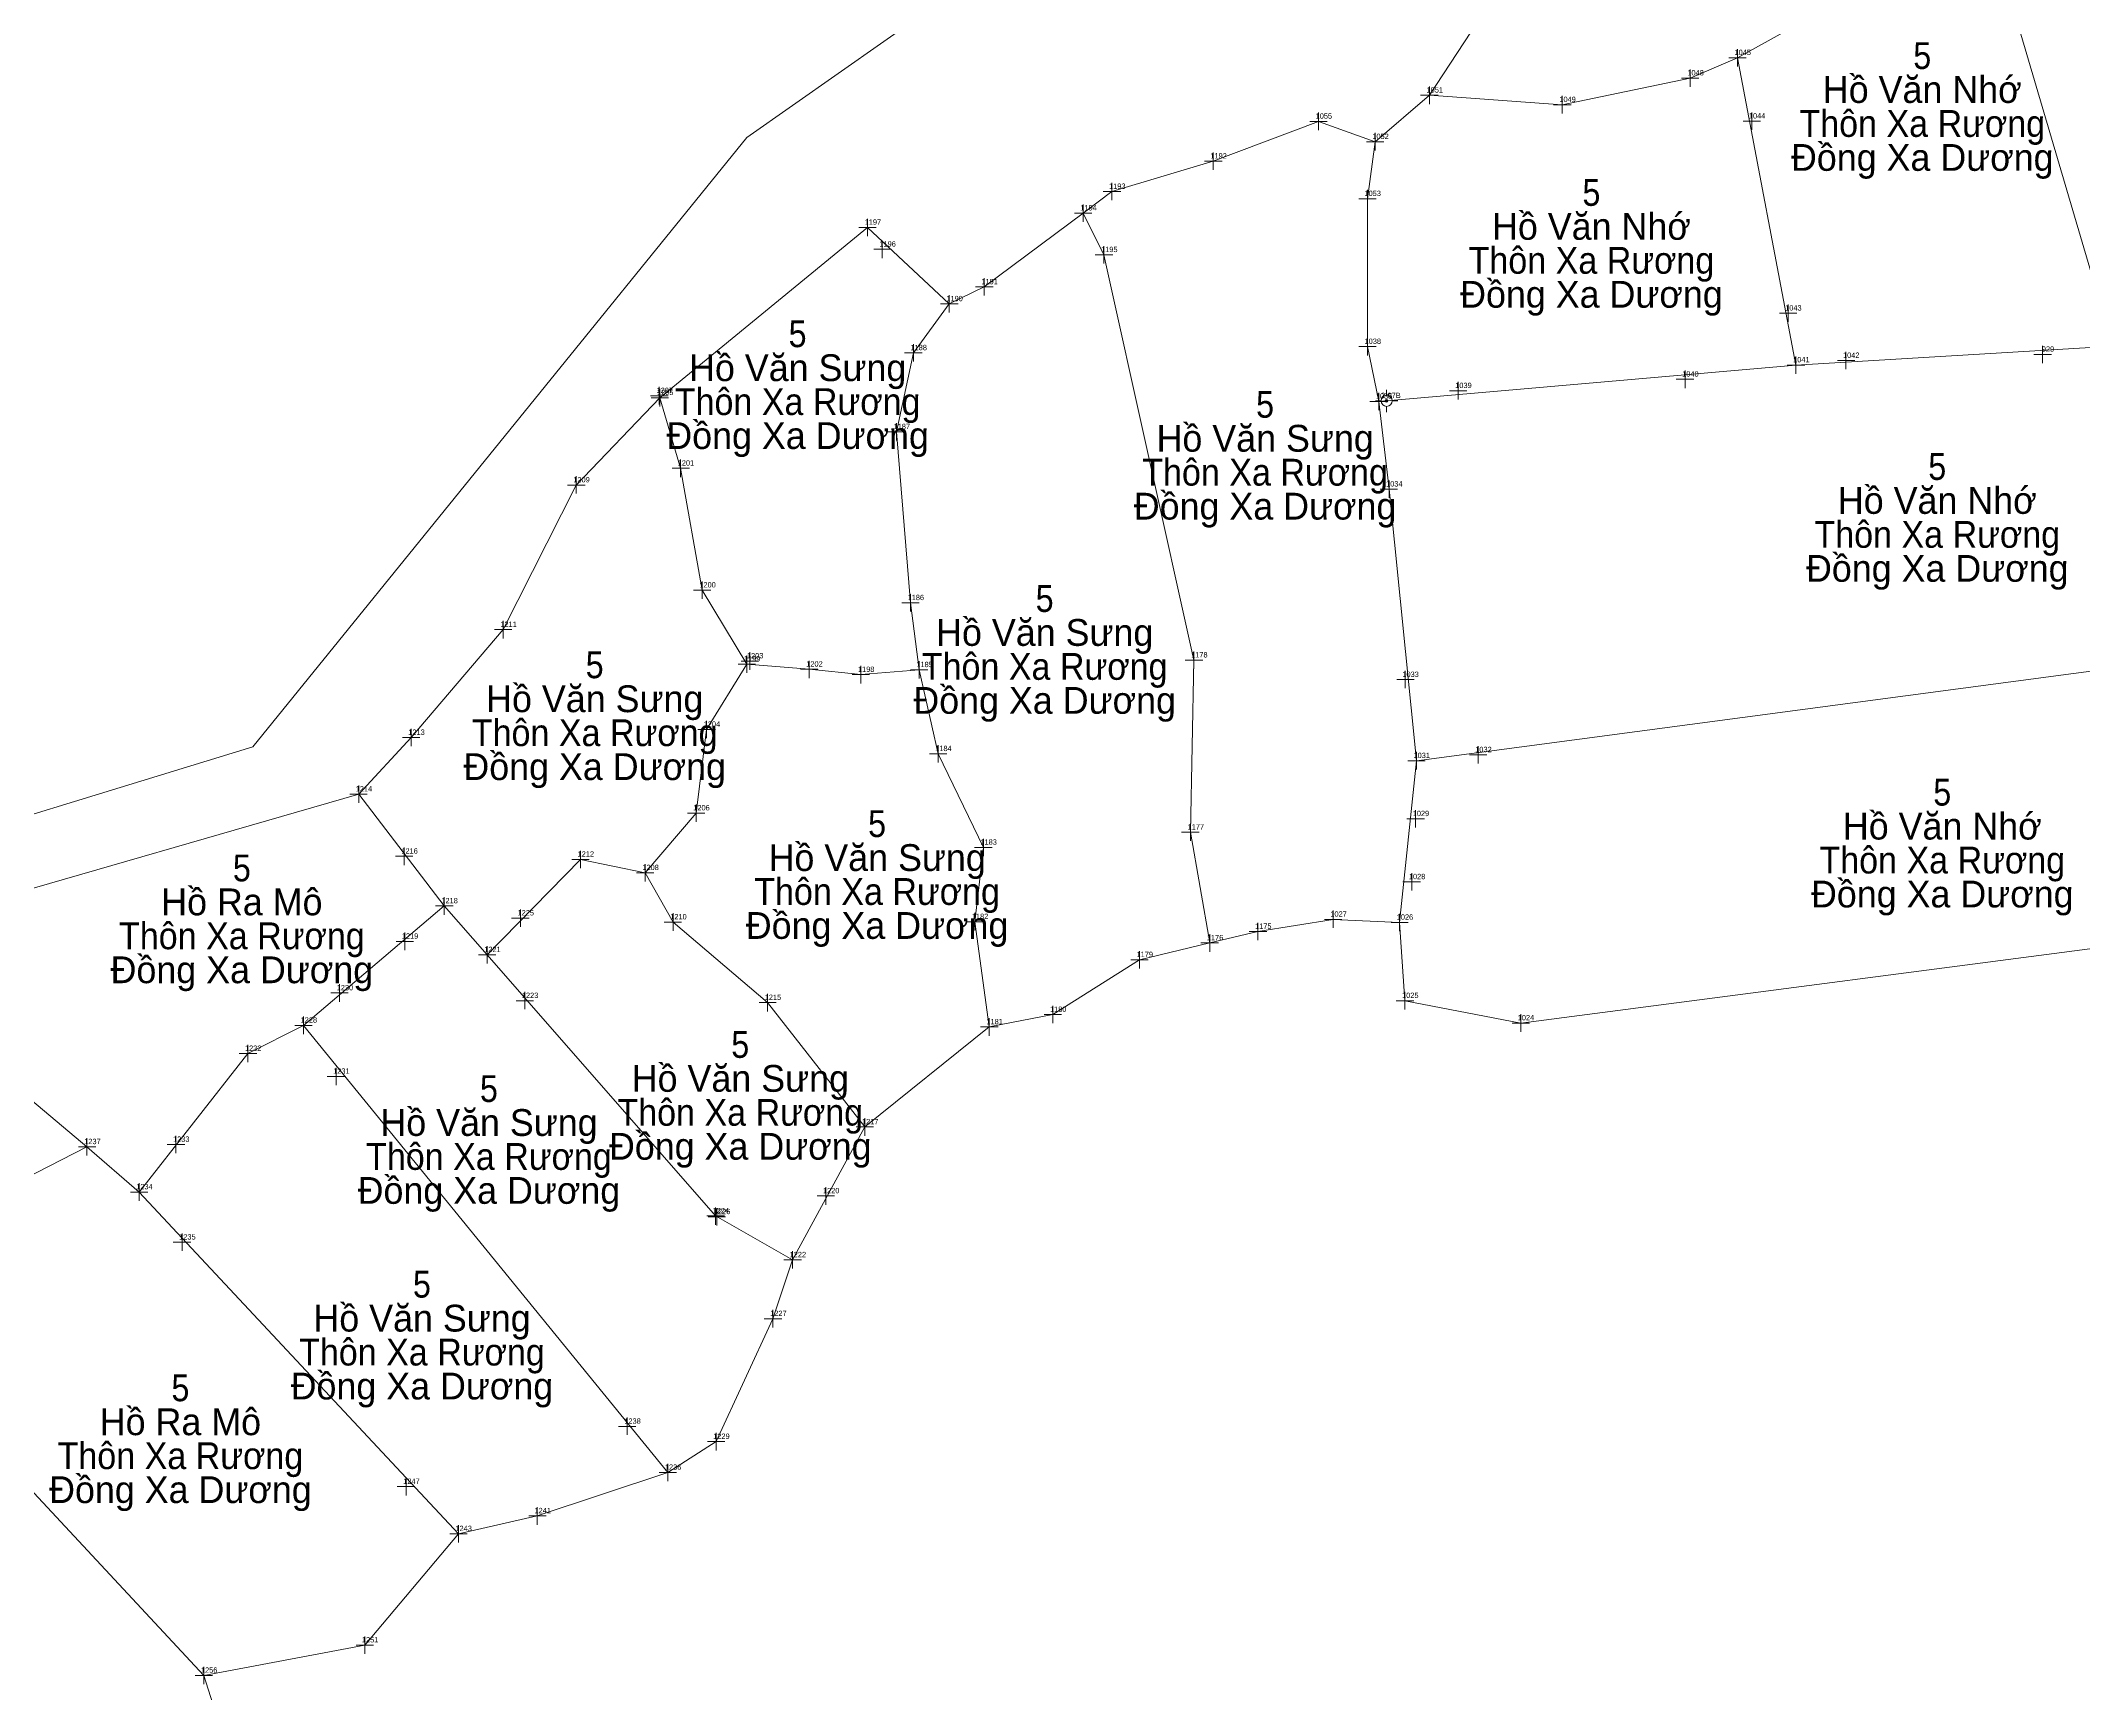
# Model space of a CAD drawing. Header units: metres. Extents: x 541800 to 543200, y 1841756 to 1843200.
# Drawn here: x 542403.3 to 542517.6, y 1841888.3 to 1841980.8 of the extents above; entities that cross this region are included whole.
import ezdxf
from ezdxf.enums import TextEntityAlignment as Align

# ---------------------------------------------------------------- set-up
doc = ezdxf.new("R2010")
doc.units = ezdxf.units.M
doc.header["$LTSCALE"] = 0.12
for name, color, linetype, lineweight in [('10', 7, 'Continuous', 13), ('11', 7, 'Continuous', 13), ('30', 7, 'Continuous', 13)]:
    doc.layers.add(name, color=color, linetype=linetype, lineweight=lineweight)
doc.layers.add('12', color=7, linetype='Continuous')
doc.layers.add('15', color=7, linetype='Continuous')

msp = doc.modelspace()

# ---------------------------------------------------------------- hatches: boundary and pattern name
at = {"layer": '10'}
msp.add_hatch(color=256, dxfattribs=at).paths.add_polyline_path([(542478.719, 1841960.676, 1), (542478.569, 1841960.676, 1)])
msp.add_hatch(color=256, dxfattribs=at).paths.add_polyline_path([(542478.719, 1841960.676, 1), (542478.569, 1841960.676, 1)])

# ---------------------------------------------------------------- linework, layer by layer
for p, q in [((542498.28, 1841979.88), (542501.56, 1841962.68)), ((542478.64, 1841961.3), (542478.64, 1841960.99)), ((542478.64, 1841961.3), (542478.64, 1841960.99)), ((542478.33, 1841960.68), (542478.02, 1841960.68)), ((542478.33, 1841960.68), (542478.02, 1841960.68)), ((542478.64, 1841960.36), (542478.64, 1841960.05)), ((542478.64, 1841960.36), (542478.64, 1841960.05)), ((542479.27, 1841960.68), (542478.96, 1841960.68)), ((542479.27, 1841960.68), (542478.96, 1841960.68)), ((542480.31, 1841940.53), (542523.61, 1841946.27)), ((542425.89, 1841932.4), (542421.1, 1841938.66)), ((542445.39, 1841912.59), (542449.43, 1841920.03)), ((542426.68, 1841897.26), (542408.81, 1841916.39)), ((542391.65, 1841911.62), (542412.43, 1841889.33))]:
    msp.add_line(p, q, dxfattribs=at)
for points in [[(542507.89, 1841992.38), (542507.82, 1841990.82), (542508.42, 1841986.24), (542507.04, 1841984.49), (542501.02, 1841981.38), (542498.28, 1841979.88)], [(542519.3, 1841963.73), (542512.34, 1841987.35), (542512.25, 1841992.3)], [(542498.28, 1841979.88), (542495.64, 1841978.74), (542488.48, 1841977.25), (542481.04, 1841977.78)], [(542478.01, 1841975.18), (542477.57, 1841971.99), (542477.57, 1841963.71), (542478.2, 1841960.64)], [(542461.66, 1841971.18), (542462.82, 1841968.85), (542467.86, 1841946.16), (542467.66, 1841936.53), (542468.74, 1841930.33)], [(542452.48, 1841945.62), (542451.99, 1841949.37), (542451.2, 1841958.94), (542452.15, 1841963.36), (542454.16, 1841966.1)], [(542456.4, 1841925.63), (542459.96, 1841926.32), (542464.81, 1841929.39), (542468.74, 1841930.33), (542471.44, 1841930.97), (542475.65, 1841931.65), (542479.37, 1841931.48), (542479.67, 1841927.1), (542486.15, 1841925.85), (542523.02, 1841930.65), (542526.57, 1841933.67), (542526.86, 1841937.41), (542523.61, 1841946.27), (542522.3, 1841954.58), (542521.84, 1841958.91), (542519.3, 1841963.73), (542501.56, 1841962.68), (542478.2, 1841960.64), (542478.78, 1841955.73), (542480.31, 1841940.53), (542479.37, 1841931.48)], [(542437.96, 1841960.85), (542439.12, 1841956.9), (542440.33, 1841950.08), (542442.83, 1841945.94), (542440.58, 1841942.28), (542439.99, 1841937.6), (542437.14, 1841934.26)], [(542442.83, 1841945.94), (542446.32, 1841945.65), (542449.21, 1841945.35), (542452.48, 1841945.62), (542453.54, 1841940.92), (542456.07, 1841935.68), (542455.59, 1841931.52), (542456.4, 1841925.63), (542449.43, 1841920.03)], [(542428.29, 1841929.67), (542433.52, 1841935.01), (542437.14, 1841934.26), (542438.7, 1841931.5), (542443.99, 1841926.99), (542449.43, 1841920.03)], [(542438.4, 1841900.69), (542441.11, 1841902.42), (542444.29, 1841909.3), (542445.39, 1841912.59), (542441.08, 1841915.05), (542428.29, 1841929.67), (542425.89, 1841932.4), (542418.01, 1841925.72)], [(542391.65, 1841911.62), (542405.89, 1841918.92), (542402.1, 1841922.11), (542397.5, 1841925.3), (542391.17, 1841926.76)], [(542405.89, 1841918.92), (542408.81, 1841916.39), (542414.9, 1841924.14), (542418.01, 1841925.72), (542438.4, 1841900.69), (542431.1, 1841898.26), (542426.68, 1841897.26), (542421.44, 1841891.03)], [(542394.28, 1841881.16), (542397.56, 1841882.1), (542413.18, 1841886.98), (542412.43, 1841889.33), (542421.44, 1841891.03)]]:
    msp.add_lwpolyline(points, dxfattribs=at)
for radius in [0.312, 0.312, 0.075, 0.075]:
    msp.add_circle((542478.644, 1841960.676), radius, dxfattribs=at)
at = {"layer": '11'}
for points in [[(542498.77, 1841979.88), (542498.28, 1841979.88), (542497.8, 1841979.88)], [(542498.77, 1841979.88), (542498.28, 1841979.88), (542497.8, 1841979.88)], [(542498.28, 1841980.36), (542498.28, 1841979.88), (542498.28, 1841979.39)], [(542498.28, 1841980.36), (542498.28, 1841979.88), (542498.28, 1841979.39)], [(542496.13, 1841978.74), (542495.64, 1841978.74), (542495.15, 1841978.74)], [(542496.13, 1841978.74), (542495.64, 1841978.74), (542495.15, 1841978.74)], [(542495.64, 1841979.22), (542495.64, 1841978.74), (542495.64, 1841978.25)], [(542495.64, 1841979.22), (542495.64, 1841978.74), (542495.64, 1841978.25)], [(542481.53, 1841977.78), (542481.04, 1841977.78), (542480.55, 1841977.78)], [(542481.53, 1841977.78), (542481.04, 1841977.78), (542480.55, 1841977.78)], [(542481.04, 1841978.27), (542481.04, 1841977.78), (542481.04, 1841977.29)], [(542481.04, 1841978.27), (542481.04, 1841977.78), (542481.04, 1841977.29)], [(542488.97, 1841977.25), (542488.48, 1841977.25), (542487.99, 1841977.25)], [(542488.97, 1841977.25), (542488.48, 1841977.25), (542487.99, 1841977.25)], [(542488.48, 1841977.74), (542488.48, 1841977.25), (542488.48, 1841976.76)], [(542488.48, 1841977.74), (542488.48, 1841977.25), (542488.48, 1841976.76)], [(542475.32, 1841976.32), (542474.83, 1841976.32), (542474.34, 1841976.32)], [(542475.32, 1841976.32), (542474.83, 1841976.32), (542474.34, 1841976.32)], [(542474.83, 1841976.81), (542474.83, 1841976.32), (542474.83, 1841975.83)], [(542474.83, 1841976.81), (542474.83, 1841976.32), (542474.83, 1841975.83)], [(542499.58, 1841976.33), (542499.09, 1841976.33), (542498.6, 1841976.33)], [(542499.58, 1841976.33), (542499.09, 1841976.33), (542498.6, 1841976.33)], [(542499.09, 1841976.82), (542499.09, 1841976.33), (542499.09, 1841975.84)], [(542499.09, 1841976.82), (542499.09, 1841976.33), (542499.09, 1841975.84)], [(542478.49, 1841975.18), (542478.01, 1841975.18), (542477.52, 1841975.18)], [(542478.49, 1841975.18), (542478.01, 1841975.18), (542477.52, 1841975.18)], [(542478.01, 1841975.67), (542478.01, 1841975.18), (542478.01, 1841974.69)], [(542478.01, 1841975.67), (542478.01, 1841975.18), (542478.01, 1841974.69)], [(542469.43, 1841974.09), (542468.94, 1841974.09), (542468.45, 1841974.09)], [(542469.43, 1841974.09), (542468.94, 1841974.09), (542468.45, 1841974.09)], [(542468.94, 1841974.57), (542468.94, 1841974.09), (542468.94, 1841973.6)], [(542468.94, 1841974.57), (542468.94, 1841974.09), (542468.94, 1841973.6)], [(542463.27, 1841972.88), (542463.27, 1841972.39), (542463.27, 1841971.9)], [(542463.27, 1841972.88), (542463.27, 1841972.39), (542463.27, 1841971.9)], [(542461.66, 1841971.66), (542461.66, 1841971.18), (542461.66, 1841970.69)], [(542461.66, 1841971.66), (542461.66, 1841971.18), (542461.66, 1841970.69)], [(542463.76, 1841972.39), (542463.27, 1841972.39), (542462.78, 1841972.39)], [(542463.76, 1841972.39), (542463.27, 1841972.39), (542462.78, 1841972.39)], [(542478.06, 1841971.99), (542477.57, 1841971.99), (542477.08, 1841971.99)], [(542478.06, 1841971.99), (542477.57, 1841971.99), (542477.08, 1841971.99)], [(542477.57, 1841972.48), (542477.57, 1841971.99), (542477.57, 1841971.5)], [(542477.57, 1841972.48), (542477.57, 1841971.99), (542477.57, 1841971.5)], [(542450.07, 1841970.38), (542449.58, 1841970.38), (542449.09, 1841970.38)], [(542450.07, 1841970.38), (542449.58, 1841970.38), (542449.09, 1841970.38)], [(542449.58, 1841970.87), (542449.58, 1841970.38), (542449.58, 1841969.89)], [(542449.58, 1841970.87), (542449.58, 1841970.38), (542449.58, 1841969.89)], [(542462.15, 1841971.18), (542461.66, 1841971.18), (542461.18, 1841971.18)], [(542462.15, 1841971.18), (542461.66, 1841971.18), (542461.18, 1841971.18)], [(542450.9, 1841969.16), (542450.41, 1841969.16), (542449.93, 1841969.16)], [(542450.9, 1841969.16), (542450.41, 1841969.16), (542449.93, 1841969.16)], [(542450.41, 1841969.65), (542450.41, 1841969.16), (542450.41, 1841968.67)], [(542450.41, 1841969.65), (542450.41, 1841969.16), (542450.41, 1841968.67)], [(542462.82, 1841969.33), (542462.82, 1841968.85), (542462.82, 1841968.36)], [(542462.82, 1841969.33), (542462.82, 1841968.85), (542462.82, 1841968.36)], [(542463.31, 1841968.85), (542462.82, 1841968.85), (542462.33, 1841968.85)], [(542463.31, 1841968.85), (542462.82, 1841968.85), (542462.33, 1841968.85)], [(542456.61, 1841967.05), (542456.12, 1841967.05), (542455.63, 1841967.05)], [(542456.61, 1841967.05), (542456.12, 1841967.05), (542455.63, 1841967.05)], [(542456.12, 1841967.54), (542456.12, 1841967.05), (542456.12, 1841966.57)], [(542456.12, 1841967.54), (542456.12, 1841967.05), (542456.12, 1841966.57)], [(542454.65, 1841966.1), (542454.16, 1841966.1), (542453.67, 1841966.1)], [(542454.65, 1841966.1), (542454.16, 1841966.1), (542453.67, 1841966.1)], [(542454.16, 1841966.59), (542454.16, 1841966.1), (542454.16, 1841965.62)], [(542454.16, 1841966.59), (542454.16, 1841966.1), (542454.16, 1841965.62)], [(542501.12, 1841966.07), (542501.12, 1841965.58), (542501.12, 1841965.09)], [(542501.12, 1841966.07), (542501.12, 1841965.58), (542501.12, 1841965.09)], [(542501.61, 1841965.58), (542501.12, 1841965.58), (542500.63, 1841965.58)], [(542501.61, 1841965.58), (542501.12, 1841965.58), (542500.63, 1841965.58)], [(542452.15, 1841963.84), (542452.15, 1841963.36), (542452.15, 1841962.87)], [(542452.15, 1841963.84), (542452.15, 1841963.36), (542452.15, 1841962.87)], [(542478.06, 1841963.71), (542477.57, 1841963.71), (542477.08, 1841963.71)], [(542478.06, 1841963.71), (542477.57, 1841963.71), (542477.08, 1841963.71)], [(542477.57, 1841964.19), (542477.57, 1841963.71), (542477.57, 1841963.22)], [(542477.57, 1841964.19), (542477.57, 1841963.71), (542477.57, 1841963.22)], [(542515.37, 1841963.76), (542515.37, 1841963.27), (542515.37, 1841962.78)], [(542515.37, 1841963.76), (542515.37, 1841963.27), (542515.37, 1841962.78)], [(542452.64, 1841963.36), (542452.15, 1841963.36), (542451.66, 1841963.36)], [(542452.64, 1841963.36), (542452.15, 1841963.36), (542451.66, 1841963.36)], [(542495.35, 1841962.37), (542495.35, 1841961.88), (542495.35, 1841961.39)], [(542495.35, 1841962.37), (542495.35, 1841961.88), (542495.35, 1841961.39)], [(542502.05, 1841962.68), (542501.56, 1841962.68), (542501.07, 1841962.68)], [(542502.05, 1841962.68), (542501.56, 1841962.68), (542501.07, 1841962.68)], [(542501.56, 1841963.16), (542501.56, 1841962.68), (542501.56, 1841962.19)], [(542501.56, 1841963.16), (542501.56, 1841962.68), (542501.56, 1841962.19)], [(542504.85, 1841962.93), (542504.36, 1841962.93), (542503.88, 1841962.93)], [(542504.85, 1841962.93), (542504.36, 1841962.93), (542503.88, 1841962.93)], [(542504.36, 1841963.41), (542504.36, 1841962.93), (542504.36, 1841962.44)], [(542504.36, 1841963.41), (542504.36, 1841962.93), (542504.36, 1841962.44)], [(542515.86, 1841963.27), (542515.37, 1841963.27), (542514.88, 1841963.27)], [(542515.86, 1841963.27), (542515.37, 1841963.27), (542514.88, 1841963.27)], [(542437.93, 1841961.45), (542437.93, 1841960.96), (542437.93, 1841960.47)], [(542437.93, 1841961.45), (542437.93, 1841960.96), (542437.93, 1841960.47)], [(542437.96, 1841961.34), (542437.96, 1841960.85), (542437.96, 1841960.36)], [(542437.96, 1841961.34), (542437.96, 1841960.85), (542437.96, 1841960.36)], [(542483.14, 1841961.24), (542482.65, 1841961.24), (542482.16, 1841961.24)], [(542483.14, 1841961.24), (542482.65, 1841961.24), (542482.16, 1841961.24)], [(542482.65, 1841961.73), (542482.65, 1841961.24), (542482.65, 1841960.75)], [(542482.65, 1841961.73), (542482.65, 1841961.24), (542482.65, 1841960.75)], [(542495.84, 1841961.88), (542495.35, 1841961.88), (542494.86, 1841961.88)], [(542495.84, 1841961.88), (542495.35, 1841961.88), (542494.86, 1841961.88)], [(542438.42, 1841960.96), (542437.93, 1841960.96), (542437.44, 1841960.96)], [(542438.42, 1841960.96), (542437.93, 1841960.96), (542437.44, 1841960.96)], [(542438.45, 1841960.85), (542437.96, 1841960.85), (542437.48, 1841960.85)], [(542438.45, 1841960.85), (542437.96, 1841960.85), (542437.48, 1841960.85)], [(542478.69, 1841960.64), (542478.2, 1841960.64), (542477.71, 1841960.64)], [(542478.69, 1841960.64), (542478.2, 1841960.64), (542477.71, 1841960.64)], [(542478.2, 1841961.13), (542478.2, 1841960.64), (542478.2, 1841960.16)], [(542478.2, 1841961.13), (542478.2, 1841960.64), (542478.2, 1841960.16)], [(542451.69, 1841958.94), (542451.2, 1841958.94), (542450.71, 1841958.94)], [(542451.69, 1841958.94), (542451.2, 1841958.94), (542450.71, 1841958.94)], [(542451.2, 1841959.43), (542451.2, 1841958.94), (542451.2, 1841958.46)], [(542451.2, 1841959.43), (542451.2, 1841958.94), (542451.2, 1841958.46)], [(542439.61, 1841956.9), (542439.12, 1841956.9), (542438.64, 1841956.9)], [(542439.61, 1841956.9), (542439.12, 1841956.9), (542438.64, 1841956.9)], [(542439.12, 1841957.39), (542439.12, 1841956.9), (542439.12, 1841956.41)], [(542439.12, 1841957.39), (542439.12, 1841956.9), (542439.12, 1841956.41)], [(542433.77, 1841955.96), (542433.28, 1841955.96), (542432.79, 1841955.96)], [(542433.77, 1841955.96), (542433.28, 1841955.96), (542432.79, 1841955.96)], [(542433.28, 1841956.45), (542433.28, 1841955.96), (542433.28, 1841955.48)], [(542433.28, 1841956.45), (542433.28, 1841955.96), (542433.28, 1841955.48)], [(542479.26, 1841955.73), (542478.78, 1841955.73), (542478.29, 1841955.73)], [(542479.26, 1841955.73), (542478.78, 1841955.73), (542478.29, 1841955.73)], [(542478.78, 1841956.22), (542478.78, 1841955.73), (542478.78, 1841955.25)], [(542478.78, 1841956.22), (542478.78, 1841955.73), (542478.78, 1841955.25)], [(542440.82, 1841950.08), (542440.33, 1841950.08), (542439.85, 1841950.08)], [(542440.82, 1841950.08), (542440.33, 1841950.08), (542439.85, 1841950.08)], [(542440.33, 1841950.57), (542440.33, 1841950.08), (542440.33, 1841949.59)], [(542440.33, 1841950.57), (542440.33, 1841950.08), (542440.33, 1841949.59)], [(542451.99, 1841949.86), (542451.99, 1841949.37), (542451.99, 1841948.88)], [(542451.99, 1841949.86), (542451.99, 1841949.37), (542451.99, 1841948.88)], [(542452.48, 1841949.37), (542451.99, 1841949.37), (542451.5, 1841949.37)], [(542452.48, 1841949.37), (542451.99, 1841949.37), (542451.5, 1841949.37)], [(542429.68, 1841947.87), (542429.19, 1841947.87), (542428.7, 1841947.87)], [(542429.68, 1841947.87), (542429.19, 1841947.87), (542428.7, 1841947.87)], [(542429.19, 1841948.36), (542429.19, 1841947.87), (542429.19, 1841947.38)], [(542429.19, 1841948.36), (542429.19, 1841947.87), (542429.19, 1841947.38)], [(542442.83, 1841946.43), (542442.83, 1841945.94), (542442.83, 1841945.45)], [(542442.83, 1841946.43), (542442.83, 1841945.94), (542442.83, 1841945.45)], [(542443, 1841946.6), (542443, 1841946.11), (542443, 1841945.62)], [(542443, 1841946.6), (542443, 1841946.11), (542443, 1841945.62)], [(542467.86, 1841946.64), (542467.86, 1841946.16), (542467.86, 1841945.67)], [(542467.86, 1841946.64), (542467.86, 1841946.16), (542467.86, 1841945.67)], [(542443.32, 1841945.94), (542442.83, 1841945.94), (542442.34, 1841945.94)], [(542443.32, 1841945.94), (542442.83, 1841945.94), (542442.34, 1841945.94)], [(542443.49, 1841946.11), (542443, 1841946.11), (542442.51, 1841946.11)], [(542443.49, 1841946.11), (542443, 1841946.11), (542442.51, 1841946.11)], [(542446.8, 1841945.65), (542446.32, 1841945.65), (542445.83, 1841945.65)], [(542446.8, 1841945.65), (542446.32, 1841945.65), (542445.83, 1841945.65)], [(542446.32, 1841946.13), (542446.32, 1841945.65), (542446.32, 1841945.16)], [(542446.32, 1841946.13), (542446.32, 1841945.65), (542446.32, 1841945.16)], [(542449.7, 1841945.35), (542449.21, 1841945.35), (542448.72, 1841945.35)], [(542449.7, 1841945.35), (542449.21, 1841945.35), (542448.72, 1841945.35)], [(542449.21, 1841945.84), (542449.21, 1841945.35), (542449.21, 1841944.86)], [(542449.21, 1841945.84), (542449.21, 1841945.35), (542449.21, 1841944.86)], [(542452.97, 1841945.62), (542452.48, 1841945.62), (542451.99, 1841945.62)], [(542452.97, 1841945.62), (542452.48, 1841945.62), (542451.99, 1841945.62)], [(542452.48, 1841946.11), (542452.48, 1841945.62), (542452.48, 1841945.14)], [(542452.48, 1841946.11), (542452.48, 1841945.62), (542452.48, 1841945.14)], [(542468.35, 1841946.16), (542467.86, 1841946.16), (542467.37, 1841946.16)], [(542468.35, 1841946.16), (542467.86, 1841946.16), (542467.37, 1841946.16)], [(542479.69, 1841945.56), (542479.69, 1841945.07), (542479.69, 1841944.59)], [(542479.69, 1841945.56), (542479.69, 1841945.07), (542479.69, 1841944.59)], [(542480.18, 1841945.07), (542479.69, 1841945.07), (542479.21, 1841945.07)], [(542480.18, 1841945.07), (542479.69, 1841945.07), (542479.21, 1841945.07)], [(542424.53, 1841941.83), (542424.04, 1841941.83), (542423.55, 1841941.83)], [(542424.53, 1841941.83), (542424.04, 1841941.83), (542423.55, 1841941.83)], [(542424.04, 1841942.32), (542424.04, 1841941.83), (542424.04, 1841941.34)], [(542424.04, 1841942.32), (542424.04, 1841941.83), (542424.04, 1841941.34)], [(542441.07, 1841942.28), (542440.58, 1841942.28), (542440.09, 1841942.28)], [(542441.07, 1841942.28), (542440.58, 1841942.28), (542440.09, 1841942.28)], [(542440.58, 1841942.77), (542440.58, 1841942.28), (542440.58, 1841941.8)], [(542440.58, 1841942.77), (542440.58, 1841942.28), (542440.58, 1841941.8)], [(542454.03, 1841940.92), (542453.54, 1841940.92), (542453.06, 1841940.92)], [(542454.03, 1841940.92), (542453.54, 1841940.92), (542453.06, 1841940.92)], [(542453.54, 1841941.41), (542453.54, 1841940.92), (542453.54, 1841940.43)], [(542453.54, 1841941.41), (542453.54, 1841940.92), (542453.54, 1841940.43)], [(542480.31, 1841941.02), (542480.31, 1841940.53), (542480.31, 1841940.04)], [(542480.31, 1841941.02), (542480.31, 1841940.53), (542480.31, 1841940.04)], [(542484.26, 1841940.86), (542483.77, 1841940.86), (542483.28, 1841940.86)], [(542484.26, 1841940.86), (542483.77, 1841940.86), (542483.28, 1841940.86)], [(542483.77, 1841941.35), (542483.77, 1841940.86), (542483.77, 1841940.37)], [(542483.77, 1841941.35), (542483.77, 1841940.86), (542483.77, 1841940.37)], [(542480.8, 1841940.53), (542480.31, 1841940.53), (542479.83, 1841940.53)], [(542480.8, 1841940.53), (542480.31, 1841940.53), (542479.83, 1841940.53)], [(542421.58, 1841938.66), (542421.1, 1841938.66), (542420.61, 1841938.66)], [(542421.58, 1841938.66), (542421.1, 1841938.66), (542420.61, 1841938.66)], [(542421.1, 1841939.15), (542421.1, 1841938.66), (542421.1, 1841938.17)], [(542421.1, 1841939.15), (542421.1, 1841938.66), (542421.1, 1841938.17)], [(542440.48, 1841937.6), (542439.99, 1841937.6), (542439.5, 1841937.6)], [(542440.48, 1841937.6), (542439.99, 1841937.6), (542439.5, 1841937.6)], [(542439.99, 1841938.09), (542439.99, 1841937.6), (542439.99, 1841937.11)], [(542439.99, 1841938.09), (542439.99, 1841937.6), (542439.99, 1841937.11)], [(542480.76, 1841937.28), (542480.27, 1841937.28), (542479.78, 1841937.28)], [(542480.76, 1841937.28), (542480.27, 1841937.28), (542479.78, 1841937.28)], [(542480.27, 1841937.77), (542480.27, 1841937.28), (542480.27, 1841936.79)], [(542480.27, 1841937.77), (542480.27, 1841937.28), (542480.27, 1841936.79)], [(542456.07, 1841936.16), (542456.07, 1841935.68), (542456.07, 1841935.19)], [(542456.07, 1841936.16), (542456.07, 1841935.68), (542456.07, 1841935.19)], [(542468.15, 1841936.53), (542467.66, 1841936.53), (542467.17, 1841936.53)], [(542468.15, 1841936.53), (542467.66, 1841936.53), (542467.17, 1841936.53)], [(542467.66, 1841937.01), (542467.66, 1841936.53), (542467.66, 1841936.04)], [(542467.66, 1841937.01), (542467.66, 1841936.53), (542467.66, 1841936.04)], [(542424.13, 1841935.18), (542423.65, 1841935.18), (542423.16, 1841935.18)], [(542424.13, 1841935.18), (542423.65, 1841935.18), (542423.16, 1841935.18)], [(542423.65, 1841935.67), (542423.65, 1841935.18), (542423.65, 1841934.69)], [(542423.65, 1841935.67), (542423.65, 1841935.18), (542423.65, 1841934.69)], [(542434.01, 1841935.01), (542433.52, 1841935.01), (542433.03, 1841935.01)], [(542434.01, 1841935.01), (542433.52, 1841935.01), (542433.03, 1841935.01)], [(542433.52, 1841935.49), (542433.52, 1841935.01), (542433.52, 1841934.52)], [(542433.52, 1841935.49), (542433.52, 1841935.01), (542433.52, 1841934.52)], [(542456.56, 1841935.68), (542456.07, 1841935.68), (542455.58, 1841935.68)], [(542456.56, 1841935.68), (542456.07, 1841935.68), (542455.58, 1841935.68)], [(542437.63, 1841934.26), (542437.14, 1841934.26), (542436.65, 1841934.26)], [(542437.63, 1841934.26), (542437.14, 1841934.26), (542436.65, 1841934.26)], [(542437.14, 1841934.75), (542437.14, 1841934.26), (542437.14, 1841933.77)], [(542437.14, 1841934.75), (542437.14, 1841934.26), (542437.14, 1841933.77)], [(542480.54, 1841933.75), (542480.05, 1841933.75), (542479.56, 1841933.75)], [(542480.54, 1841933.75), (542480.05, 1841933.75), (542479.56, 1841933.75)], [(542480.05, 1841934.24), (542480.05, 1841933.75), (542480.05, 1841933.26)], [(542480.05, 1841934.24), (542480.05, 1841933.75), (542480.05, 1841933.26)], [(542425.89, 1841932.89), (542425.89, 1841932.4), (542425.89, 1841931.91)], [(542425.89, 1841932.89), (542425.89, 1841932.4), (542425.89, 1841931.91)], [(542426.38, 1841932.4), (542425.89, 1841932.4), (542425.4, 1841932.4)], [(542426.38, 1841932.4), (542425.89, 1841932.4), (542425.4, 1841932.4)], [(542430.64, 1841931.72), (542430.15, 1841931.72), (542429.66, 1841931.72)], [(542430.64, 1841931.72), (542430.15, 1841931.72), (542429.66, 1841931.72)], [(542430.15, 1841932.2), (542430.15, 1841931.72), (542430.15, 1841931.23)], [(542430.15, 1841932.2), (542430.15, 1841931.72), (542430.15, 1841931.23)], [(542439.18, 1841931.5), (542438.7, 1841931.5), (542438.21, 1841931.5)], [(542439.18, 1841931.5), (542438.7, 1841931.5), (542438.21, 1841931.5)], [(542438.7, 1841931.99), (542438.7, 1841931.5), (542438.7, 1841931.01)], [(542438.7, 1841931.99), (542438.7, 1841931.5), (542438.7, 1841931.01)], [(542456.08, 1841931.52), (542455.59, 1841931.52), (542455.1, 1841931.52)], [(542456.08, 1841931.52), (542455.59, 1841931.52), (542455.1, 1841931.52)], [(542455.59, 1841932.01), (542455.59, 1841931.52), (542455.59, 1841931.03)], [(542455.59, 1841932.01), (542455.59, 1841931.52), (542455.59, 1841931.03)], [(542471.44, 1841931.46), (542471.44, 1841930.97), (542471.44, 1841930.48)], [(542471.44, 1841931.46), (542471.44, 1841930.97), (542471.44, 1841930.48)], [(542476.14, 1841931.65), (542475.65, 1841931.65), (542475.16, 1841931.65)], [(542476.14, 1841931.65), (542475.65, 1841931.65), (542475.16, 1841931.65)], [(542475.65, 1841932.14), (542475.65, 1841931.65), (542475.65, 1841931.17)], [(542475.65, 1841932.14), (542475.65, 1841931.65), (542475.65, 1841931.17)], [(542479.86, 1841931.48), (542479.37, 1841931.48), (542478.89, 1841931.48)], [(542479.86, 1841931.48), (542479.37, 1841931.48), (542478.89, 1841931.48)], [(542479.37, 1841931.97), (542479.37, 1841931.48), (542479.37, 1841930.99)], [(542479.37, 1841931.97), (542479.37, 1841931.48), (542479.37, 1841930.99)], [(542424.17, 1841930.42), (542423.68, 1841930.42), (542423.19, 1841930.42)], [(542424.17, 1841930.42), (542423.68, 1841930.42), (542423.19, 1841930.42)], [(542423.68, 1841930.91), (542423.68, 1841930.42), (542423.68, 1841929.93)], [(542423.68, 1841930.91), (542423.68, 1841930.42), (542423.68, 1841929.93)], [(542469.23, 1841930.33), (542468.74, 1841930.33), (542468.25, 1841930.33)], [(542469.23, 1841930.33), (542468.74, 1841930.33), (542468.25, 1841930.33)], [(542468.74, 1841930.82), (542468.74, 1841930.33), (542468.74, 1841929.84)], [(542468.74, 1841930.82), (542468.74, 1841930.33), (542468.74, 1841929.84)], [(542471.93, 1841930.97), (542471.44, 1841930.97), (542470.95, 1841930.97)], [(542471.93, 1841930.97), (542471.44, 1841930.97), (542470.95, 1841930.97)], [(542428.78, 1841929.67), (542428.29, 1841929.67), (542427.8, 1841929.67)], [(542428.78, 1841929.67), (542428.29, 1841929.67), (542427.8, 1841929.67)], [(542428.29, 1841930.16), (542428.29, 1841929.67), (542428.29, 1841929.19)], [(542428.29, 1841930.16), (542428.29, 1841929.67), (542428.29, 1841929.19)], [(542465.3, 1841929.39), (542464.81, 1841929.39), (542464.32, 1841929.39)], [(542465.3, 1841929.39), (542464.81, 1841929.39), (542464.32, 1841929.39)], [(542464.81, 1841929.88), (542464.81, 1841929.39), (542464.81, 1841928.9)], [(542464.81, 1841929.88), (542464.81, 1841929.39), (542464.81, 1841928.9)], [(542420.03, 1841928.02), (542420.03, 1841927.53), (542420.03, 1841927.04)], [(542420.03, 1841928.02), (542420.03, 1841927.53), (542420.03, 1841927.04)], [(542420.52, 1841927.53), (542420.03, 1841927.53), (542419.54, 1841927.53)], [(542420.52, 1841927.53), (542420.03, 1841927.53), (542419.54, 1841927.53)], [(542430.88, 1841927.1), (542430.4, 1841927.1), (542429.91, 1841927.1)], [(542430.88, 1841927.1), (542430.4, 1841927.1), (542429.91, 1841927.1)], [(542430.4, 1841927.59), (542430.4, 1841927.1), (542430.4, 1841926.62)], [(542430.4, 1841927.59), (542430.4, 1841927.1), (542430.4, 1841926.62)], [(542444.48, 1841926.99), (542443.99, 1841926.99), (542443.51, 1841926.99)], [(542444.48, 1841926.99), (542443.99, 1841926.99), (542443.51, 1841926.99)], [(542443.99, 1841927.48), (542443.99, 1841926.99), (542443.99, 1841926.5)], [(542443.99, 1841927.48), (542443.99, 1841926.99), (542443.99, 1841926.5)], [(542480.16, 1841927.1), (542479.67, 1841927.1), (542479.18, 1841927.1)], [(542480.16, 1841927.1), (542479.67, 1841927.1), (542479.18, 1841927.1)], [(542479.67, 1841927.59), (542479.67, 1841927.1), (542479.67, 1841926.61)], [(542479.67, 1841927.59), (542479.67, 1841927.1), (542479.67, 1841926.61)], [(542418.5, 1841925.72), (542418.01, 1841925.72), (542417.52, 1841925.72)], [(542418.5, 1841925.72), (542418.01, 1841925.72), (542417.52, 1841925.72)], [(542418.01, 1841926.21), (542418.01, 1841925.72), (542418.01, 1841925.23)], [(542418.01, 1841926.21), (542418.01, 1841925.72), (542418.01, 1841925.23)], [(542456.4, 1841926.12), (542456.4, 1841925.63), (542456.4, 1841925.14)], [(542456.4, 1841926.12), (542456.4, 1841925.63), (542456.4, 1841925.14)], [(542460.45, 1841926.32), (542459.96, 1841926.32), (542459.47, 1841926.32)], [(542460.45, 1841926.32), (542459.96, 1841926.32), (542459.47, 1841926.32)], [(542459.96, 1841926.81), (542459.96, 1841926.32), (542459.96, 1841925.84)], [(542459.96, 1841926.81), (542459.96, 1841926.32), (542459.96, 1841925.84)], [(542486.64, 1841925.85), (542486.15, 1841925.85), (542485.67, 1841925.85)], [(542486.64, 1841925.85), (542486.15, 1841925.85), (542485.67, 1841925.85)], [(542486.15, 1841926.34), (542486.15, 1841925.85), (542486.15, 1841925.36)], [(542486.15, 1841926.34), (542486.15, 1841925.85), (542486.15, 1841925.36)], [(542414.9, 1841924.63), (542414.9, 1841924.14), (542414.9, 1841923.65)], [(542414.9, 1841924.63), (542414.9, 1841924.14), (542414.9, 1841923.65)], [(542456.89, 1841925.63), (542456.4, 1841925.63), (542455.91, 1841925.63)], [(542456.89, 1841925.63), (542456.4, 1841925.63), (542455.91, 1841925.63)], [(542415.39, 1841924.14), (542414.9, 1841924.14), (542414.41, 1841924.14)], [(542415.39, 1841924.14), (542414.9, 1841924.14), (542414.41, 1841924.14)], [(542420.32, 1841922.86), (542419.83, 1841922.86), (542419.34, 1841922.86)], [(542420.32, 1841922.86), (542419.83, 1841922.86), (542419.34, 1841922.86)], [(542419.83, 1841923.35), (542419.83, 1841922.86), (542419.83, 1841922.38)], [(542419.83, 1841923.35), (542419.83, 1841922.86), (542419.83, 1841922.38)], [(542449.92, 1841920.03), (542449.43, 1841920.03), (542448.94, 1841920.03)], [(542449.92, 1841920.03), (542449.43, 1841920.03), (542448.94, 1841920.03)], [(542449.43, 1841920.52), (542449.43, 1841920.03), (542449.43, 1841919.54)], [(542449.43, 1841920.52), (542449.43, 1841920.03), (542449.43, 1841919.54)], [(542406.38, 1841918.92), (542405.89, 1841918.92), (542405.41, 1841918.92)], [(542406.38, 1841918.92), (542405.89, 1841918.92), (542405.41, 1841918.92)], [(542405.89, 1841919.41), (542405.89, 1841918.92), (542405.89, 1841918.44)], [(542405.89, 1841919.41), (542405.89, 1841918.92), (542405.89, 1841918.44)], [(542411.36, 1841919.05), (542410.87, 1841919.05), (542410.38, 1841919.05)], [(542411.36, 1841919.05), (542410.87, 1841919.05), (542410.38, 1841919.05)], [(542410.87, 1841919.54), (542410.87, 1841919.05), (542410.87, 1841918.56)], [(542410.87, 1841919.54), (542410.87, 1841919.05), (542410.87, 1841918.56)], [(542408.81, 1841916.88), (542408.81, 1841916.39), (542408.81, 1841915.9)], [(542408.81, 1841916.88), (542408.81, 1841916.39), (542408.81, 1841915.9)], [(542447.25, 1841916.66), (542447.25, 1841916.17), (542447.25, 1841915.68)], [(542447.25, 1841916.66), (542447.25, 1841916.17), (542447.25, 1841915.68)], [(542409.3, 1841916.39), (542408.81, 1841916.39), (542408.32, 1841916.39)], [(542409.3, 1841916.39), (542408.81, 1841916.39), (542408.32, 1841916.39)], [(542441.08, 1841915.53), (542441.08, 1841915.05), (542441.08, 1841914.56)], [(542441.08, 1841915.53), (542441.08, 1841915.05), (542441.08, 1841914.56)], [(542441.14, 1841915.49), (542441.14, 1841915), (542441.14, 1841914.52)], [(542441.14, 1841915.49), (542441.14, 1841915), (542441.14, 1841914.52)], [(542447.74, 1841916.17), (542447.25, 1841916.17), (542446.76, 1841916.17)], [(542447.74, 1841916.17), (542447.25, 1841916.17), (542446.76, 1841916.17)], [(542441.57, 1841915.05), (542441.08, 1841915.05), (542440.59, 1841915.05)], [(542441.57, 1841915.05), (542441.08, 1841915.05), (542440.59, 1841915.05)], [(542441.63, 1841915), (542441.14, 1841915), (542440.66, 1841915)], [(542441.63, 1841915), (542441.14, 1841915), (542440.66, 1841915)], [(542411.7, 1841913.58), (542411.21, 1841913.58), (542410.72, 1841913.58)], [(542411.7, 1841913.58), (542411.21, 1841913.58), (542410.72, 1841913.58)], [(542411.21, 1841914.07), (542411.21, 1841913.58), (542411.21, 1841913.09)], [(542411.21, 1841914.07), (542411.21, 1841913.58), (542411.21, 1841913.09)], [(542445.88, 1841912.59), (542445.39, 1841912.59), (542444.9, 1841912.59)], [(542445.88, 1841912.59), (542445.39, 1841912.59), (542444.9, 1841912.59)], [(542445.39, 1841913.08), (542445.39, 1841912.59), (542445.39, 1841912.1)], [(542445.39, 1841913.08), (542445.39, 1841912.59), (542445.39, 1841912.1)], [(542444.29, 1841909.79), (542444.29, 1841909.3), (542444.29, 1841908.81)], [(542444.29, 1841909.79), (542444.29, 1841909.3), (542444.29, 1841908.81)], [(542444.78, 1841909.3), (542444.29, 1841909.3), (542443.8, 1841909.3)], [(542444.78, 1841909.3), (542444.29, 1841909.3), (542443.8, 1841909.3)], [(542436.62, 1841903.27), (542436.13, 1841903.27), (542435.65, 1841903.27)], [(542436.62, 1841903.27), (542436.13, 1841903.27), (542435.65, 1841903.27)], [(542436.13, 1841903.76), (542436.13, 1841903.27), (542436.13, 1841902.79)], [(542436.13, 1841903.76), (542436.13, 1841903.27), (542436.13, 1841902.79)], [(542441.11, 1841902.91), (542441.11, 1841902.42), (542441.11, 1841901.93)], [(542441.11, 1841902.91), (542441.11, 1841902.42), (542441.11, 1841901.93)], [(542441.59, 1841902.42), (542441.11, 1841902.42), (542440.62, 1841902.42)], [(542441.59, 1841902.42), (542441.11, 1841902.42), (542440.62, 1841902.42)], [(542438.89, 1841900.69), (542438.4, 1841900.69), (542437.92, 1841900.69)], [(542438.89, 1841900.69), (542438.4, 1841900.69), (542437.92, 1841900.69)], [(542438.4, 1841901.18), (542438.4, 1841900.69), (542438.4, 1841900.21)], [(542438.4, 1841901.18), (542438.4, 1841900.69), (542438.4, 1841900.21)], [(542424.24, 1841899.9), (542423.75, 1841899.9), (542423.26, 1841899.9)], [(542424.24, 1841899.9), (542423.75, 1841899.9), (542423.26, 1841899.9)], [(542423.75, 1841900.39), (542423.75, 1841899.9), (542423.75, 1841899.41)], [(542423.75, 1841900.39), (542423.75, 1841899.9), (542423.75, 1841899.41)], [(542431.1, 1841898.75), (542431.1, 1841898.26), (542431.1, 1841897.77)], [(542431.1, 1841898.75), (542431.1, 1841898.26), (542431.1, 1841897.77)], [(542427.17, 1841897.26), (542426.68, 1841897.26), (542426.2, 1841897.26)], [(542427.17, 1841897.26), (542426.68, 1841897.26), (542426.2, 1841897.26)], [(542426.68, 1841897.74), (542426.68, 1841897.26), (542426.68, 1841896.77)], [(542426.68, 1841897.74), (542426.68, 1841897.26), (542426.68, 1841896.77)], [(542431.59, 1841898.26), (542431.1, 1841898.26), (542430.62, 1841898.26)], [(542431.59, 1841898.26), (542431.1, 1841898.26), (542430.62, 1841898.26)], [(542421.44, 1841891.51), (542421.44, 1841891.03), (542421.44, 1841890.54)], [(542421.44, 1841891.51), (542421.44, 1841891.03), (542421.44, 1841890.54)], [(542421.93, 1841891.03), (542421.44, 1841891.03), (542420.95, 1841891.03)], [(542421.93, 1841891.03), (542421.44, 1841891.03), (542420.95, 1841891.03)], [(542412.92, 1841889.33), (542412.43, 1841889.33), (542411.95, 1841889.33)], [(542412.92, 1841889.33), (542412.43, 1841889.33), (542411.95, 1841889.33)], [(542412.43, 1841889.82), (542412.43, 1841889.33), (542412.43, 1841888.85)], [(542412.43, 1841889.82), (542412.43, 1841889.33), (542412.43, 1841888.85)]]:
    msp.add_lwpolyline(points, dxfattribs=at)
at = {"layer": '30'}
for points in [[(542381.15, 1841926.63), (542392.64, 1841934.41), (542415.17, 1841941.3), (542442.83, 1841975.41), (542468.4, 1841993.34)], [(542478.01, 1841975.18), (542481.04, 1841977.78), (542483.76, 1841981.91)], [(542463.27, 1841972.39), (542468.94, 1841974.09), (542474.83, 1841976.32), (542478.01, 1841975.18)], [(542454.16, 1841966.1), (542456.12, 1841967.05), (542461.66, 1841971.18), (542463.27, 1841972.39)], [(542454.16, 1841966.1), (542449.58, 1841970.38), (542437.96, 1841960.85)], [(542421.1, 1841938.66), (542424.04, 1841941.83), (542429.19, 1841947.87), (542433.28, 1841955.96), (542437.96, 1841960.85)], [(542391.17, 1841926.76), (542398.61, 1841932.17), (542421.1, 1841938.66)]]:
    msp.add_lwpolyline(points, dxfattribs=at)

# ---------------------------------------------------------------- texts
at = {"layer": '12'}
for s, p in [('1045', (542498.58, 1841980.03)), ('1048', (542495.94, 1841978.89)), ('1051', (542481.34, 1841977.93)), ('1049', (542488.775, 1841977.4)), ('1055', (542475.13, 1841976.47)), ('1044', (542499.385, 1841976.48)), ('1052', (542478.305, 1841975.33)), ('1192', (542469.235, 1841974.24)), ('1193', (542463.565, 1841972.54)), ('1194', (542461.955, 1841971.33)), ('1053', (542477.865, 1841972.14)), ('1197', (542449.885, 1841970.53)), ('1196', (542450.71, 1841969.31)), ('1195', (542463.12, 1841969)), ('1191', (542456.42, 1841967.2)), ('1190', (542454.46, 1841966.25)), ('1043', (542501.415, 1841965.73)), ('1188', (542452.45, 1841963.51)), ('1038', (542477.87, 1841963.86)), ('929', (542515.67, 1841963.42)), ('1040', (542495.65, 1841962.03)), ('1041', (542501.86, 1841962.83)), ('1042', (542504.655, 1841963.08)), ('1207', (542438.235, 1841961.11)), ('1205', (542438.26, 1841961)), ('1039', (542482.945, 1841961.39)), ('1035', (542478.5, 1841960.79)), ('2-07B ', (542478.94, 1841960.83)), ('1187', (542451.505, 1841959.09)), ('1201', (542439.42, 1841957.05)), ('1209', (542433.575, 1841956.11)), ('1034', (542479.075, 1841955.88)), ('1200', (542440.63, 1841950.23)), ('1186', (542452.29, 1841949.52)), ('1211', (542429.49, 1841948.02)), ('1199', (542443.125, 1841946.09)), ('1203', (542443.295, 1841946.26)), ('1178', (542468.16, 1841946.31)), ('1202', (542446.615, 1841945.8)), ('1198', (542449.51, 1841945.5)), ('1185', (542452.78, 1841945.77)), ('1033', (542479.985, 1841945.22)), ('1213', (542424.335, 1841941.98)), ('1204', (542440.875, 1841942.43)), ('1184', (542453.835, 1841941.07)), ('1031', (542480.61, 1841940.68)), ('1032', (542484.065, 1841941.01)), ('1214', (542421.395, 1841938.81)), ('1206', (542440.29, 1841937.75)), ('1029', (542480.565, 1841937.43)), ('1183', (542456.365, 1841935.83)), ('1177', (542467.965, 1841936.68)), ('1216', (542423.95, 1841935.33)), ('1212', (542433.815, 1841935.16)), ('1208', (542437.44, 1841934.41)), ('1028', (542480.35, 1841933.9)), ('1218', (542426.19, 1841932.55)), ('1225', (542430.45, 1841931.87)), ('1210', (542439, 1841931.65)), ('1182', (542455.885, 1841931.67)), ('1027', (542475.955, 1841931.8)), ('1026', (542479.67, 1841931.63)), ('1219', (542423.975, 1841930.57)), ('1176', (542469.04, 1841930.48)), ('1175', (542471.74, 1841931.12)), ('1221', (542428.59, 1841929.82)), ('1179', (542465.105, 1841929.54)), ('1230', (542420.33, 1841927.68)), ('1223', (542430.695, 1841927.25)), ('1215', (542444.29, 1841927.14)), ('1025', (542479.97, 1841927.25)), ('1228', (542418.31, 1841925.87)), ('1181', (542456.7, 1841925.78)), ('1180', (542460.26, 1841926.47)), ('1024', (542486.445, 1841926)), ('1232', (542415.195, 1841924.29)), ('1231', (542420.13, 1841923.01)), ('1217', (542449.735, 1841920.18)), ('1237', (542406.195, 1841919.07)), ('1233', (542411.165, 1841919.2)), ('1234', (542409.105, 1841916.54)), ('1220', (542447.55, 1841916.32)), ('1224', (542441.375, 1841915.2)), ('1226', (542441.44, 1841915.15)), ('1235', (542411.51, 1841913.73)), ('1222', (542445.685, 1841912.74)), ('1227', (542444.595, 1841909.45)), ('1238', (542436.43, 1841903.42)), ('1229', (542441.405, 1841902.57)), ('1236', (542438.7, 1841900.84)), ('1247', (542424.055, 1841900.05)), ('1241', (542431.4, 1841898.41)), ('1243', (542426.975, 1841897.41)), ('1251', (542421.74, 1841891.18)), ('1256', (542412.73, 1841889.48))]:
    msp.add_text(s, height=0.3, dxfattribs=at).set_placement(p, align=Align.CENTER)
at = {"layer": '15'}
for s, width, p in [('5', 0.9, (542508.63, 1841979.25)), ('Thôn Xa Rương', 0.95, (542508.63, 1841975.45)), ('5', 0.9, (542490.11, 1841971.59)), ('Thôn Xa Rương', 0.95, (542490.11, 1841967.79)), ('5', 0.9, (542445.67, 1841963.68)), ('Thôn Xa Rương', 0.95, (542445.67, 1841959.88)), ('5', 0.9, (542471.84, 1841959.73)), ('5', 0.9, (542509.47, 1841956.25)), ('Thôn Xa Rương', 0.95, (542471.84, 1841955.93)), ('Thôn Xa Rương', 0.95, (542509.47, 1841952.45)), ('5', 0.9, (542459.5, 1841948.86)), ('5', 0.9, (542434.31, 1841945.15)), ('Thôn Xa Rương', 0.95, (542459.5, 1841945.06)), ('Thôn Xa Rương', 0.95, (542434.31, 1841941.35)), ('5', 0.9, (542509.75, 1841938.02)), ('5', 0.9, (542450.12, 1841936.26)), ('5', 0.9, (542414.56, 1841933.78)), ('Thôn Xa Rương', 0.95, (542509.75, 1841934.22)), ('Thôn Xa Rương', 0.95, (542450.12, 1841932.46)), ('Thôn Xa Rương', 0.95, (542414.56, 1841929.98)), ('5', 0.9, (542442.46, 1841923.9)), ('5', 0.9, (542428.39, 1841921.43)), ('Thôn Xa Rương', 0.95, (542442.46, 1841920.1)), ('Thôn Xa Rương', 0.95, (542428.39, 1841917.63)), ('5', 0.9, (542424.64, 1841910.48)), ('Thôn Xa Rương', 0.95, (542424.64, 1841906.68)), ('5', 0.9, (542411.12, 1841904.68)), ('Thôn Xa Rương', 0.95, (542411.12, 1841900.88))]:
    msp.add_text(s, height=1.5, dxfattribs=dict(at, width=width)).set_placement(p, align=Align.CENTER)
for s, p in [('Hồ Văn Nhớ', (542508.63, 1841977.35)), ('Đồng Xa Dương', (542508.63, 1841973.55)), ('Hồ Văn Nhớ', (542490.11, 1841969.69)), ('Đồng Xa Dương', (542490.11, 1841965.89)), ('Hồ Văn Sưng', (542445.675, 1841961.78)), ('Đồng Xa Dương', (542445.67, 1841957.98)), ('Hồ Văn Sưng', (542471.845, 1841957.83)), ('Đồng Xa Dương', (542471.84, 1841954.03)), ('Hồ Văn Nhớ', (542509.47, 1841954.35)), ('Đồng Xa Dương', (542509.47, 1841950.55)), ('Hồ Văn Sưng', (542459.505, 1841946.96)), ('Hồ Văn Sưng', (542434.315, 1841943.25)), ('Đồng Xa Dương', (542459.5, 1841943.16)), ('Đồng Xa Dương', (542434.31, 1841939.45)), ('Hồ Văn Nhớ', (542509.75, 1841936.12)), ('Hồ Văn Sưng', (542450.125, 1841934.36)), ('Đồng Xa Dương', (542509.75, 1841932.32)), ('Hồ Ra Mô', (542414.56, 1841931.88)), ('Đồng Xa Dương', (542450.12, 1841930.56)), ('Đồng Xa Dương', (542414.56, 1841928.08)), ('Hồ Văn Sưng', (542442.465, 1841922)), ('Hồ Văn Sưng', (542428.395, 1841919.53)), ('Đồng Xa Dương', (542442.46, 1841918.2)), ('Đồng Xa Dương', (542428.39, 1841915.73)), ('Hồ Văn Sưng', (542424.645, 1841908.58)), ('Đồng Xa Dương', (542424.64, 1841904.78)), ('Hồ Ra Mô', (542411.12, 1841902.78)), ('Đồng Xa Dương', (542411.12, 1841898.98))]:
    msp.add_text(s, height=1.5, dxfattribs=at).set_placement(p, align=Align.CENTER)

doc.saveas('drawing.dxf')
